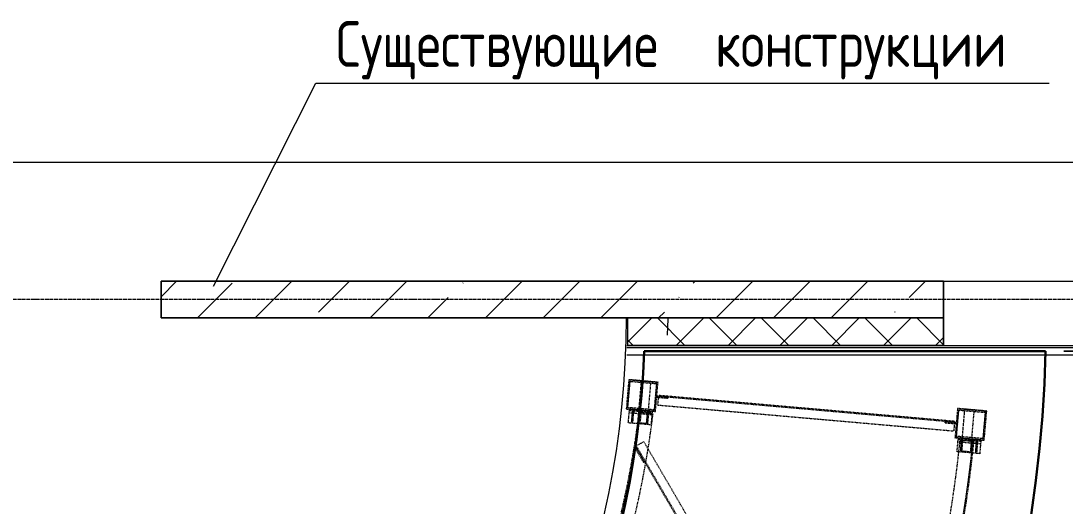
# Model space of a CAD drawing. Header units: millimetres. Extents: x 44859 to 70796, y 2088 to 13060.
# Drawn here: x 60656 to 66352, y 10414 to 13060 of the extents above; entities that cross this region are included whole.
import ezdxf

# ---------------------------------------------------------------- set-up
doc = ezdxf.new("R2010")
doc.units = ezdxf.units.MM
doc.linetypes.add('01 Штриховая _4 мм_', pattern=[6, 3.5, -2.5])
doc.linetypes.add('02 Штрихпунктирная _20 мм_', pattern=[25, 20, -2.5, 0, -2.5])
for name, color, linetype, lineweight in [('AA_Dim', 7, 'Continuous', 9), ('AA_Dim-100', 7, 'Continuous', 9), ('AA_Linii', 7, 'Continuous', 9), ('AA_Oformlenie', 7, 'Continuous', 9), ('AA_Vinoska', 7, 'Continuous', 9), ('AF_Balki', 7, 'Continuous', 20), ('KR_Colonna_KG', 7, 'Continuous', 18), ('Оси', 7, 'Continuous', 9)]:
    doc.layers.add(name, color=color, linetype=linetype, lineweight=lineweight)
doc.styles.add('GOST Common_1', font='GOST_Common.ttf', dxfattribs={"width": 0.85, "height": 250})
doc.styles.add('ISOCPEUR_4', font='isocpeur.TTF', dxfattribs={"width": 0.9, "height": 250})
doc.dimstyles.new('05_Округл_5мм__прозр__1', dxfattribs={"dimscale": 304.8, "dimtxt": 250.688742, "dimasz": 0.557743, "dimexe": 0.492126, "dimexo": 0.328084, "dimgap": 0.032808, "dimtad": 1, "dimdec": 0, "dimrnd": 5, "dimdsep": 46, "dimtxsty": 'ISOCPEUR_4', "dimblk1": 'OBLIQUE', "dimblk2": 'OBLIQUE', "dimsah": 1, "dimcen": 0.09, "dimdle": 0.492126, "dimazin": 0, "dimtfac": 1, "dimtdec": 4, "dimtix": 1, "dimtmove": 1, "dimatfit": 3, "dimfxl": 1, "dimtvp": 1, "dimtolj": 1, "dimtzin": 0, "dimlwd": 18, "dimlwe": 18, "dimarcsym": 2})

# ---------------------------------------------------------------- blocks, each defined once
blk = doc.blocks.new('354_Прокат Лист _НесКаркас_РабПлоск_ - 354_Прокат Лист _НесКаркас_РабПлоск_-3861185-Схема расположения плиты покрытия входной группы')
at = {"layer": 'AF_Balki', "linetype": '01 Штриховая _4 мм_', "lineweight": 18}
for p, q in [((-30, -72.5), (-30, 72.5)), ((-30, 72.5), (130, 72.5)), ((130, 72.5), (130, -72.5)), ((130, -72.5), (-30, -72.5))]:
    blk.add_line(p, q, dxfattribs=at)
blk = doc.blocks.new('354_Прокат Лист _НесКаркас_РабПлоск_ - 354_Прокат Лист _НесКаркас_РабПлоск_-3886399-Схема расположения плиты покрытия входной группы')
at = {"layer": 'AF_Balki', "linetype": '01 Штриховая _4 мм_', "lineweight": 18}
for p, q in [((-65, -25), (-65, 25)), ((-65, 25), (165, 25)), ((165, 25), (165, -25)), ((165, -25), (-65, -25))]:
    blk.add_line(p, q, dxfattribs=at)
blk = doc.blocks.new('252_Уголок равнополочный _НесКаркас_Балка_ - L 75x8-4030806-Схема расположения плиты покрытия входной группы')
at = {"layer": 'AF_Balki', "linetype": '01 Штриховая _4 мм_', "lineweight": 18}
for p, q in [((45535.5, 10867.9), (45542.1, 10942.6)), ((45665.6, 10931.8), (45542.1, 10942.6)), ((45663.8, 10911.4), (45540.3, 10922.2)), ((45664.9, 10923.9), (45541.4, 10934.7)), ((45665.6, 10931.8), (45659.1, 10857.1)), ((45659.1, 10857.1), (45535.5, 10867.9))]:
    blk.add_line(p, q, dxfattribs=at)
blk = doc.blocks.new('354_Прокат Лист _НесКаркас_РабПлоск_ - 354_Прокат Лист _НесКаркас_РабПлоск_-3861661-Схема расположения плиты покрытия входной группы')
at = {"layer": 'AF_Balki', "linetype": '01 Штриховая _4 мм_', "lineweight": 18}
for p, q in [((40687.1, 6548.3), (40627.1, 6548.3)), ((40627.1, 6548.3), (40627.1, 6541.3)), ((40627.1, 6548.3), (40672.1, 6548.3)), ((40627.1, 6541.3), (40672.1, 6541.3)), ((40627.1, 6541.3), (40687.1, 6541.3)), ((40672.1, 6548.3), (40687.1, 6548.3)), ((40672.1, 6541.3), (40672.1, 6548.3)), ((40687.1, 6541.3), (40672.1, 6541.3)), ((40687.1, 6548.3), (40687.1, 6541.3))]:
    blk.add_line(p, q, dxfattribs=at)
blk = doc.blocks.new('354_Прокат Лист _НесКаркас_РабПлоск_ - 354_Прокат Лист _НесКаркас_РабПлоск_-3863172-Схема расположения плиты покрытия входной группы')
at = {"layer": 'AF_Balki', "linetype": '01 Штриховая _4 мм_', "lineweight": 18}
for p, q in [((40635.1, 6582.4), (40635.1, 6589.4)), ((40635.1, 6589.4), (40695.1, 6589.4)), ((40635.1, 6582.4), (40695.1, 6582.4)), ((40695.1, 6589.4), (40695.1, 6582.4))]:
    blk.add_line(p, q, dxfattribs=at)
blk = doc.blocks.new('354_Прокат Лист _НесКаркас_РабПлоск_ - 354_Прокат Лист _НесКаркас_РабПлоск_-3863452-Схема расположения плиты покрытия входной группы')
at = {"layer": 'AF_Balki', "linetype": '01 Штриховая _4 мм_', "lineweight": 18}
for p, q in [((40771.6, 6505.8), (40778.6, 6505.8)), ((40771.6, 6445.8), (40771.6, 6505.8)), ((40778.6, 6445.8), (40778.6, 6505.8)), ((40778.6, 6445.8), (40771.6, 6445.8))]:
    blk.add_line(p, q, dxfattribs=at)
blk = doc.blocks.new('252_Уголок равнополочный _НесКаркас_Балка_ - L 75x8-4030809-Схема расположения плиты покрытия входной группы')
at = {"layer": 'AF_Balki', "linetype": '01 Штриховая _4 мм_', "lineweight": 18}
for p, q in [((47328.7, 10711), (47335.2, 10785.8)), ((47333.4, 10765.3), (47457, 10754.5)), ((47458, 10767), (47334.5, 10777.8)), ((47458.7, 10774.9), (47335.2, 10785.8)), ((47458.7, 10774.9), (47452.2, 10700.2)), ((47452.2, 10700.2), (47328.7, 10711))]:
    blk.add_line(p, q, dxfattribs=at)
blk = doc.blocks.new('354_Прокат Лист _НесКаркас_РабПлоск_ - 354_Прокат Лист _НесКаркас_РабПлоск_-3860558-Схема расположения плиты покрытия входной группы')
at = {"layer": 'AF_Balki', "linetype": '01 Штриховая _4 мм_', "lineweight": 18}
for p, q in [((40863.1, 6541.3), (40863.1, 6548.3)), ((40863.1, 6548.3), (40878.1, 6548.3)), ((40923.1, 6548.3), (40863.1, 6548.3)), ((40878.1, 6541.3), (40863.1, 6541.3)), ((40863.1, 6541.3), (40923.1, 6541.3)), ((40878.1, 6548.3), (40923.1, 6548.3)), ((40878.1, 6548.3), (40878.1, 6541.3)), ((40878.1, 6541.3), (40923.1, 6541.3)), ((40923.1, 6541.3), (40923.1, 6548.3))]:
    blk.add_line(p, q, dxfattribs=at)
blk = doc.blocks.new('354_Прокат Лист _НесКаркас_РабПлоск_ - 354_Прокат Лист _НесКаркас_РабПлоск_-3860851-Схема расположения плиты покрытия входной группы')
at = {"layer": 'AF_Balki', "linetype": '01 Штриховая _4 мм_', "lineweight": 18}
for p, q in [((40855.1, 6582.4), (40855.1, 6589.4)), ((40855.1, 6589.4), (40915.1, 6589.4)), ((40855.1, 6582.4), (40915.1, 6582.4)), ((40915.1, 6589.4), (40915.1, 6582.4))]:
    blk.add_line(p, q, dxfattribs=at)
blk = doc.blocks.new('252_Швеллер полки параллельные _НесКаркас_Балка_ - 12П-4066184-Схема расположения плиты покрытия входной группы')
at = {"layer": 'AF_Balki', "linetype": '01 Штриховая _4 мм_', "lineweight": 18}
for p, q in [((-785, -36.6), (-785, 15.4)), ((835, 15.4), (-785, 15.4)), ((835, 10.6), (-785, 10.6)), ((835, 15.4), (835, -36.6)), ((-785, -36.6), (835, -36.6))]:
    blk.add_line(p, q, dxfattribs=at)
blk = doc.blocks.new('252_Швеллер полки параллельные _НесКаркас_Балка_ - 12П-4037931-Схема расположения плиты покрытия входной группы')
at = {"layer": 'AF_Balki', "linetype": '01 Штриховая _4 мм_', "lineweight": 18}
for p, q in [((-1226.4, -36.6), (-1226.4, 15.4)), ((1203.1, 15.4), (-1226.4, 15.4)), ((1203.1, 10.6), (-1226.4, 10.6)), ((1203.1, 15.4), (1203.1, -36.6)), ((-1226.4, -36.6), (1203.1, -36.6))]:
    blk.add_line(p, q, dxfattribs=at)
blk = doc.blocks.new('354_Прокат Лист _НесКаркас_РабПлоск_ - 354_Прокат Лист _НесКаркас_РабПлоск_-V1-Схема расположения плиты покрытия входной группы')
at = {"layer": 'AF_Balki', "linetype": '01 Штриховая _4 мм_', "lineweight": 18}
for p, q in [((45570.5, 10733.4), (45576.6, 10736.9)), ((45578.1, 10720.4), (45570.5, 10733.4)), ((45576.6, 10736.9), (45584.1, 10724)), ((45584.1, 10724), (45578.1, 10720.4)), ((45578.1, 10720.4), (45618.5, 10651.4)), ((45624.5, 10654.9), (45584.1, 10724)), ((45624.5, 10654.9), (45618.5, 10651.4))]:
    blk.add_line(p, q, dxfattribs=at)
blk = doc.blocks.new('252_Швеллер полки параллельные _НесКаркас_Балка_ - 20П-4066187-Схема расположения плиты покрытия входной группы')
at = {"layer": 'AF_Balki', "linetype": '01 Штриховая _4 мм_', "lineweight": 18}
for p, q in [((4181, 1547.4), (4229.1, 1488.6)), ((-24.2, -20.7), (-23.9, 55.3))]:
    blk.add_line(p, q, dxfattribs=at)
for radius, start, end in [(6603.8, 269.79264, 309.28044), (6674.6, 269.79264, 309.28044), (6679.8, 269.79264, 309.28044), (6674.6, 306.63321, 309.14202), (6674.6, 305.80092, 306.6119), (6674.6, 303.97235, 305.70864), (6674.6, 302.96194, 303.94718), (6674.6, 301.30415, 302.90657), (6674.6, 300.23422, 301.27339), (6674.6, 298.62231, 300.19467), (6674.6, 297.54359, 298.58276), (6674.6, 295.91041, 297.51282), (6674.6, 294.8698, 295.85504), (6674.6, 293.10834, 294.84463), (6674.6, 292.20507, 293.01605), (6674.6, 289.67496, 292.18377), (6674.6, 286.88931, 289.39812), (6674.6, 284.22845, 285.96474), (6674.6, 286.05702, 286.86801), (6674.6, 283.21804, 284.20328), (6674.6, 280.49032, 281.52949), (6674.6, 281.56025, 283.16267), (6674.6, 277.79969, 278.83886), (6674.6, 278.87841, 280.45077), (6674.6, 273.36444, 275.10073), (6674.6, 275.1259, 276.11114), (6674.6, 276.16651, 277.76893), (6674.6, 269.93106, 272.43987), (6674.6, 272.46117, 273.27216)]:
    blk.add_arc((0, 6659.1), radius, start, end, dxfattribs=at)
blk = doc.blocks.new('252_Швеллер полки параллельные _НесКаркас_Балка_ - 20П-4066186-Схема расположения плиты покрытия входной группы')
at = {"layer": 'AF_Balki', "linetype": '01 Штриховая _4 мм_', "lineweight": 18}
for p, q in [((3130.6, 1102.7), (3177.5, 1043)), ((92.2, -54.5), (90.9, 21.5))]:
    blk.add_line(p, q, dxfattribs=at)
for radius, start, end in [(5069.8, 271.0271, 308.134), (5075, 271.0271, 308.134), (5075, 305.0065, 308.0103), (5145.8, 271.0271, 308.134), (5075, 304.0235, 304.9817), (5075, 301.8567, 303.9411), (5075, 300.6856, 301.8258), (5075, 298.6831, 300.6361), (5075, 297.4757, 298.6419), (5075, 295.4499, 297.4404), (5075, 291.9777, 294.281), (5075, 294.3085, 295.388), (5075, 288.023, 291.1381), (5075, 291.1606, 291.8541), (5075, 284.8801, 287.1833), (5075, 287.307, 288.0005), (5075, 283.7731, 284.8526), (5075, 280.5192, 281.6854), (5075, 281.7207, 283.7112), (5075, 277.3353, 278.4755), (5075, 278.525, 280.4779), (5075, 271.1507, 274.1546), (5075, 274.1793, 275.1376), (5075, 275.22, 277.3043)]:
    blk.add_arc((0, 5090.5), radius, start, end, dxfattribs=at)
blk = doc.blocks.new('011_ЛинияОбрыва _ЭлУзла_Линия_ - Тип 1-4121639-Схема расположения плиты покрытия входной группы')
at = {"layer": 'AA_Oformlenie'}
blk.add_line((8662.6, 0), (17100, 0), dxfattribs=at)
blk = doc.blocks.new('DIMBLOCK29-Схема расположения плиты покрытия входной группы')
at = {"layer": 'AA_Dim-100', "lineweight": 18}
for p, q in [((67059, 11110), (67059, 11690)), ((67038.8, 11540), (67209, 11540)), ((67059, 11540), (67038.8, 11540)), ((67059, 11111.2), (67059, 11400)), ((66345.7, 11260), (67209, 11260)), ((67059, 11260), (66345.7, 11260)), ((67059, 10543), (67059, 11111.2))]:
    blk.add_line(p, q, dxfattribs=at)
at = {"layer": 'AA_Dim-100', "lineweight": 30}
for p, q in [((67059, 11540), (66974, 11625)), ((67059, 11540), (67144, 11455)), ((67059, 11260), (66974, 11345)), ((67059, 11260), (67144, 11175))]:
    blk.add_line(p, q, dxfattribs=at)
at = {"layer": 'AA_Dim-100', "color": 0, "lineweight": 18, "insert": (66723.3, 10543), "char_height": 250, "width": 561.921, "attachment_point": 1, "rotation": 90, "line_spacing_factor": 1.135194, "style": 'ISOCPEUR_4'}
blk.add_mtext('280', dxfattribs=at)
blk = doc.blocks.new('_Oblique')
at = {"color": 0, "linetype": 'ByBlock', "lineweight": -2}
blk.add_line((-0.5, -0.5), (0.5, 0.5), dxfattribs=at)
blk = doc.blocks.new('010_Текст с выноской - Текст 2 строки-3712182-Схема расположения плиты покрытия входной группы')
at = {"layer": 'AA_Vinoska'}
blk.add_line((-20, 0), (20, 0), dxfattribs=at)

msp = doc.modelspace()

# ---------------------------------------------------------------- hatches: boundary and pattern name
at = {"layer": 'AA_Oformlenie'}
h = msp.add_hatch(dxfattribs=at)
h.set_pattern_fill('FP_2', color=250, style=0, pattern_type=2)
h.set_pattern_definition([(45, (18433.74, 0), (-314.309, 314.309), []), (45, (18748.05, 0), (-314.309, 314.309), [555.625, -111.125, 3.353, -107.772])])
h.paths.add_polyline_path([(58701.1759, 11440), (59720.8429, 11440), (59720.8429, 11640), (58701.1759, 11640)])
h.paths.add_polyline_path([(66998.8034, 11440), (68098.8034, 11440), (68098.8034, 11640), (66998.8034, 11640)])
h.paths.add_polyline_path([(61420.8429, 11440), (65688.8034, 11440), (65688.8034, 11640), (61420.8429, 11640)])
h.paths.add_polyline_path([(50158.4131, 11440), (50988.8756, 11440), (50988.8756, 11640), (50158.4131, 11640), (50158.4131, 11489.0118)])
h.paths.add_polyline_path([(57001.1569, 11440), (57001.1569, 11640), (52297.0989, 11640), (52297.0989, 11440)])
h = msp.add_hatch(dxfattribs=at)
h.set_pattern_fill('FP_1', color=250, style=0, pattern_type=2)
h.set_pattern_definition([(45, (18433.74, 0), (-141.42136, 141.42136), []), (135, (18433.74, 0), (-141.42136, -141.42136), [])])
h.paths.add_polyline_path([(65688.8034, 11290), (65688.8034, 11440), (63965.3, 11440), (63965.3, 11290)])

# ---------------------------------------------------------------- linework, layer by layer
at = {"layer": 'AA_Linii', "lineweight": 18}
for p, q in [((61420.8429, 11640), (65688.8034, 11640)), ((61420.8429, 11440), (61420.8429, 11640)), ((65688.8034, 11640), (65688.8034, 11440)), ((65688.8034, 11640), (66998.8034, 11640)), ((65688.8034, 11440), (61420.8429, 11440)), ((63958.8105, 11440), (65688.8034, 11440)), ((65688.8034, 11440), (65688.8034, 11290)), ((63960.646, 11290), (67878.8034, 11290)), ((63960.646, 11280), (67878.8034, 11280)), ((65688.8034, 11290), (63965.3, 11290)), ((65688.8034, 11290), (66998.8034, 11290)), ((63961.8069, 11240), (67877.0714, 11240))]:
    msp.add_line(p, q, dxfattribs=at)
at = {"layer": 'AA_Linii'}
for p, q in [((65688.8034, 11640), (61420.8429, 11640)), ((61420.8429, 11640), (61420.8429, 11440)), ((65688.8034, 11440), (65688.8034, 11640)), ((61420.8429, 11440), (65688.8034, 11440)), ((65688.8034, 11440), (63965.3, 11440)), ((63965.3, 11440), (63965.3, 11290)), ((64183.5666, 11346.3244), (64186.7075, 11436.2695)), ((65688.8034, 11290), (65688.8034, 11440)), ((63965.3, 11290), (65688.8034, 11290))]:
    msp.add_line(p, q, dxfattribs=at)
at = {"layer": 'AA_Linii', "lineweight": 30}
msp.add_line((66245.7111, 11260), (64055.4692, 11260), dxfattribs=at)
at = {"layer": 'AA_Linii', "lineweight": 18}
msp.add_arc((59208.8034, 11440), 4750.0071, 180, 0, dxfattribs=at)
at = {"layer": 'AA_Linii', "lineweight": 30}
for radius, start, end in [(7039.2095, 269.93241115, 358.53472686), (4850.0071, 269.9019028, 357.8730734)]:
    msp.add_arc((59208.8034, 11440), radius, start, end, dxfattribs=at)
at = {"layer": 'AA_Vinoska'}
msp.add_line((61706.2106, 11613.1038), (62265.0063, 12720.7793), dxfattribs=at)
at = {"layer": 'KR_Colonna_KG', "linetype": '01 Штриховая _4 мм_'}
for p, q in [((63971.818, 11103.5953), (63957.8731, 10944.2041)), ((63966.5399, 10951.4764), (63979.0903, 11094.9285)), ((64131.2091, 11089.6503), (63971.818, 11103.5953)), ((63979.0903, 11094.9285), (64122.5423, 11082.378)), ((64122.5423, 11082.378), (64109.9919, 10938.926)), ((64117.2642, 10930.2592), (64131.2091, 11089.6503)), ((63957.8731, 10944.2041), (64117.2642, 10930.2592)), ((64109.9919, 10938.926), (63966.5399, 10951.4764)), ((65764.9684, 10946.7149), (65751.0235, 10787.3238)), ((65759.6903, 10794.5961), (65772.2407, 10938.0481)), ((65924.3596, 10932.77), (65764.9684, 10946.7149)), ((65772.2407, 10938.0481), (65915.6928, 10925.4977)), ((65915.6928, 10925.4977), (65903.1424, 10782.0457)), ((65910.4147, 10773.3789), (65924.3596, 10932.77)), ((65751.0235, 10787.3238), (65910.4147, 10773.3789)), ((65903.1424, 10782.0457), (65759.6903, 10794.5961))]:
    msp.add_line(p, q, dxfattribs=at)
at = {"layer": 'Оси', "linetype": '02 Штрихпунктирная _20 мм_'}
msp.add_line((67458.9685, 11540), (49139.1194, 11540), dxfattribs=at)

# ---------------------------------------------------------------- block references
at = {"layer": 'AA_Oformlenie'}
msp.add_blockref('011_ЛинияОбрыва _ЭлУзла_Линия_ - Тип 1-4121639-Схема расположения плиты покрытия входной группы', (50778.8034, 12290), dxfattribs=at)
at = {"layer": 'AA_Vinoska', "xscale": 100, "yscale": 100, "zscale": 100}
msp.add_blockref('010_Текст с выноской - Текст 2 строки-3712182-Схема расположения плиты покрытия входной группы', (64265.0063, 12720.7793), dxfattribs=at)
at = {"layer": 'AF_Balki', "linetype": '01 Штриховая _4 мм_', "lineweight": 18}
for name, p, rotation in [('354_Прокат Лист _НесКаркас_РабПлоск_ - 354_Прокат Лист _НесКаркас_РабПлоск_-3861185-Схема расположения плиты покрытия входной группы', (64040.6814, 10967.0739), 84.9999999999985), ('354_Прокат Лист _НесКаркас_РабПлоск_ - 354_Прокат Лист _НесКаркас_РабПлоск_-3886399-Схема расположения плиты покрытия входной группы', (64051.8827, 10930.9602), 84.9999999999985), ('354_Прокат Лист _НесКаркас_РабПлоск_ - 354_Прокат Лист _НесКаркас_РабПлоск_-3863452-Схема расположения плиты покрытия входной группы', (67051.4899, -30176.9624), 84.99999999999852), ('252_Швеллер полки параллельные _НесКаркас_Балка_ - 12П-4066184-Схема расположения плиты покрытия входной группы', (64915.5927, 10933.593), 354.9999999999985), ('252_Швеллер полки параллельные _НесКаркас_Балка_ - 20П-4066186-Схема расположения плиты покрытия входной группы', (62589.8976, 7936.0902), 44.9068557409252), ('354_Прокат Лист _НесКаркас_РабПлоск_ - 354_Прокат Лист _НесКаркас_РабПлоск_-3863172-Схема расположения плиты покрытия входной группы', (67051.4899, -30176.9624), 84.9999999999985), ('354_Прокат Лист _НесКаркас_РабПлоск_ - 354_Прокат Лист _НесКаркас_РабПлоск_-3861185-Схема расположения плиты покрытия входной группы', (65841.5512, 10909.9002), 264.999999999998), ('354_Прокат Лист _НесКаркас_РабПлоск_ - 354_Прокат Лист _НесКаркас_РабПлоск_-3886399-Схема расположения плиты покрытия входной группы', (65824.249, 10876.2803), 264.999999999998), ('354_Прокат Лист _НесКаркас_РабПлоск_ - 354_Прокат Лист _НесКаркас_РабПлоск_-3861661-Схема расположения плиты покрытия входной группы', (66969.802, -30169.8157), 84.9999999999985), ('354_Прокат Лист _НесКаркас_РабПлоск_ - 354_Прокат Лист _НесКаркас_РабПлоск_-3861661-Схема расположения плиты покрытия входной группы', (67051.4899, -30176.9624), 84.9999999999985), ('354_Прокат Лист _НесКаркас_РабПлоск_ - 354_Прокат Лист _НесКаркас_РабПлоск_-3863452-Схема расположения плиты покрытия входной группы', (62830.7427, 52053.9365), 264.9999999999985), ('252_Швеллер полки параллельные _НесКаркас_Балка_ - 20П-4066187-Схема расположения плиты покрытия входной группы', (63912.3021, 6726.0669), 44.93650529654894), ('252_Швеллер полки параллельные _НесКаркас_Балка_ - 12П-4037931-Схема расположения плиты покрытия входной группы', (64629.2113, 9709.577), 120.3312821248257), ('354_Прокат Лист _НесКаркас_РабПлоск_ - 354_Прокат Лист _НесКаркас_РабПлоск_-3860558-Схема расположения плиты покрытия входной группы', (62830.7427, 52053.9365), 264.999999999998), ('354_Прокат Лист _НесКаркас_РабПлоск_ - 354_Прокат Лист _НесКаркас_РабПлоск_-3860851-Схема расположения плиты покрытия входной группы', (62845.6856, 52052.6292), 264.999999999998), ('354_Прокат Лист _НесКаркас_РабПлоск_ - 354_Прокат Лист _НесКаркас_РабПлоск_-3860558-Схема расположения плиты покрытия входной группы', (62912.4307, 52046.7898), 264.9999999999985)]:
    msp.add_blockref(name, p, dxfattribs=dict(at, rotation=rotation))
for name in ['252_Уголок равнополочный _НесКаркас_Балка_ - L 75x8-4030806-Схема расположения плиты покрытия входной группы', '252_Уголок равнополочный _НесКаркас_Балка_ - L 75x8-4030809-Схема расположения плиты покрытия входной группы', '354_Прокат Лист _НесКаркас_РабПлоск_ - 354_Прокат Лист _НесКаркас_РабПлоск_-V1-Схема расположения плиты покрытия входной группы']:
    msp.add_blockref(name, (18433.7418, 0), dxfattribs=at)

# ---------------------------------------------------------------- texts
at = {"layer": 'AA_Vinoska', "char_height": 250, "attachment_point": 1, "style": 'GOST Common_1'}
for s, insert, width in [('Существующие', (62374.2095, 13059.0097), 2419.092031), ('\\fGOST Common|b0|i0|c204|p34|;\\W.85; ', (64370.16, 13059.0097), 88.586469), ('конструкции', (64443.2512, 13059.0097), 2064.746156)]:
    msp.add_mtext(s, dxfattribs=dict(at, insert=insert, width=width))

# ---------------------------------------------------------------- dimensions: what is measured, and where the dimension line sits
at = {"layer": 'AA_Dim', "lineweight": 18}
dim = msp.add_linear_dim(base=(67059.0022, 11540), p1=(66245.7111, 11260), p2=(66938.794, 11540), angle=90, dimstyle='05_Округл_5мм__прозр__1', override={"dimpost": '<>', "dimfxl": 747.505132}, dxfattribs=at)
dim.commit()
dim.dimension.update_dxf_attribs({"geometry": 'DIMBLOCK29-Схема расположения плиты покрытия входной группы', "text_midpoint": (66889.9892, 10823.9227), "dimtype": 160, "text_rotation": 90})

doc.saveas('drawing.dxf')
